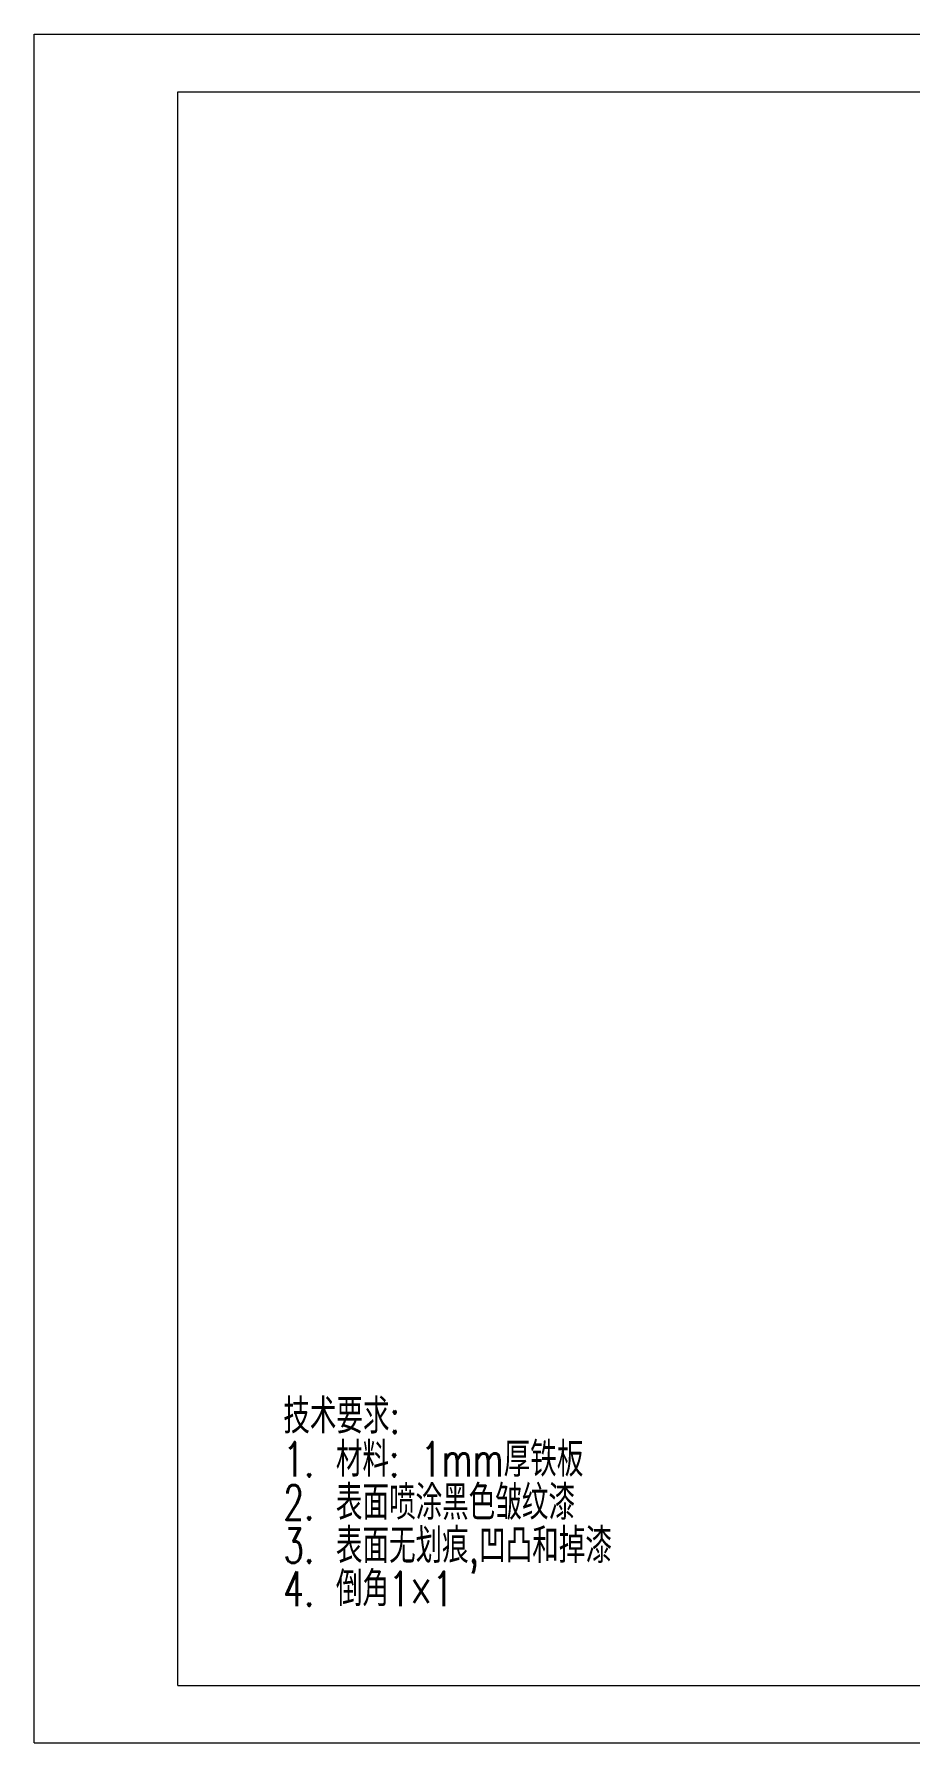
# Model space of a CAD drawing. Header units: millimetres. Extents: x 0 to 2100, y 1 to 1486.
# Drawn here: x 0 to 762, y 1 to 1486 of the extents above; entities that cross this region are included whole.
import ezdxf

# ---------------------------------------------------------------- set-up
doc = ezdxf.new("R2010")
doc.units = ezdxf.units.MM
doc.header["$LTSCALE"] = 5
doc.layers.add('A-TITLEBLOCK', color=7, linetype='Continuous', lineweight=15)
doc.styles.add('SLDTEXTSTYLE0', font='TXT', dxfattribs={"width": 0.7, "bigfont": 'bigfont'})

# ---------------------------------------------------------------- blocks, each defined once
blk = doc.blocks.new('SW_NOTE_0')
at = {"layer": 'A-TITLEBLOCK', "color": 0, "char_height": 30, "attachment_point": 1, "style": 'SLDTEXTSTYLE0'}
for s, insert in [('\\M+18B5A术\\M+19776\\M+18B81:', (0, 38.67203219315895)), ('1. \\M+18DDE\\M+197BF: 1mm\\M+18CFA铁\\M+194C2', (0, 1.172033031349266)), ('2. \\M+1955C\\M+196CA喷涂\\M+1FC4B\\M+19046皱纹\\M+18EBD', (0, -36.32796613046042)), ('3. \\M+1955C\\M+196CA\\M+19DD9划\\M+18DAD,\\M+1899A\\M+193CA\\M+19861\\M+19D7B\\M+18EBD', (0, -73.8279652922701)), ('4. \\M+1937C\\M+18A701\\M+1817E1', (0, -111.3279644540798))]:
    blk.add_mtext(s, dxfattribs=dict(at, insert=insert))

msp = doc.modelspace()

# ---------------------------------------------------------------- linework, layer by layer
at = {"layer": 'A-TITLEBLOCK', "linetype": 'Continuous'}
for p, q in [((0.3942178267665047, 1.073900783197315), (0.3942178267662272, 1486.073900783198)), ((0.3942178267662272, 1486.073900783198), (2100.394217826767, 1486.073900783198)), ((125.3170488598066, 50.87635188028155), (125.3170488598066, 1435.876351880282)), ((125.3170488598066, 1435.876351880282), (2050.317048859807, 1435.876351880282)), ((125.3170488598066, 50.87635188028155), (2050.317048859808, 50.87635188028155)), ((0.3942178267665047, 1.073900783197315), (2100.394217826767, 1.073900783197187))]:
    msp.add_line(p, q, dxfattribs=at)

# ---------------------------------------------------------------- block references
at = {"layer": 'A-TITLEBLOCK'}
msp.add_blockref('SW_NOTE_0', (217.0757471592877, 261.2476932655387), dxfattribs=at)

doc.saveas('drawing.dxf')
